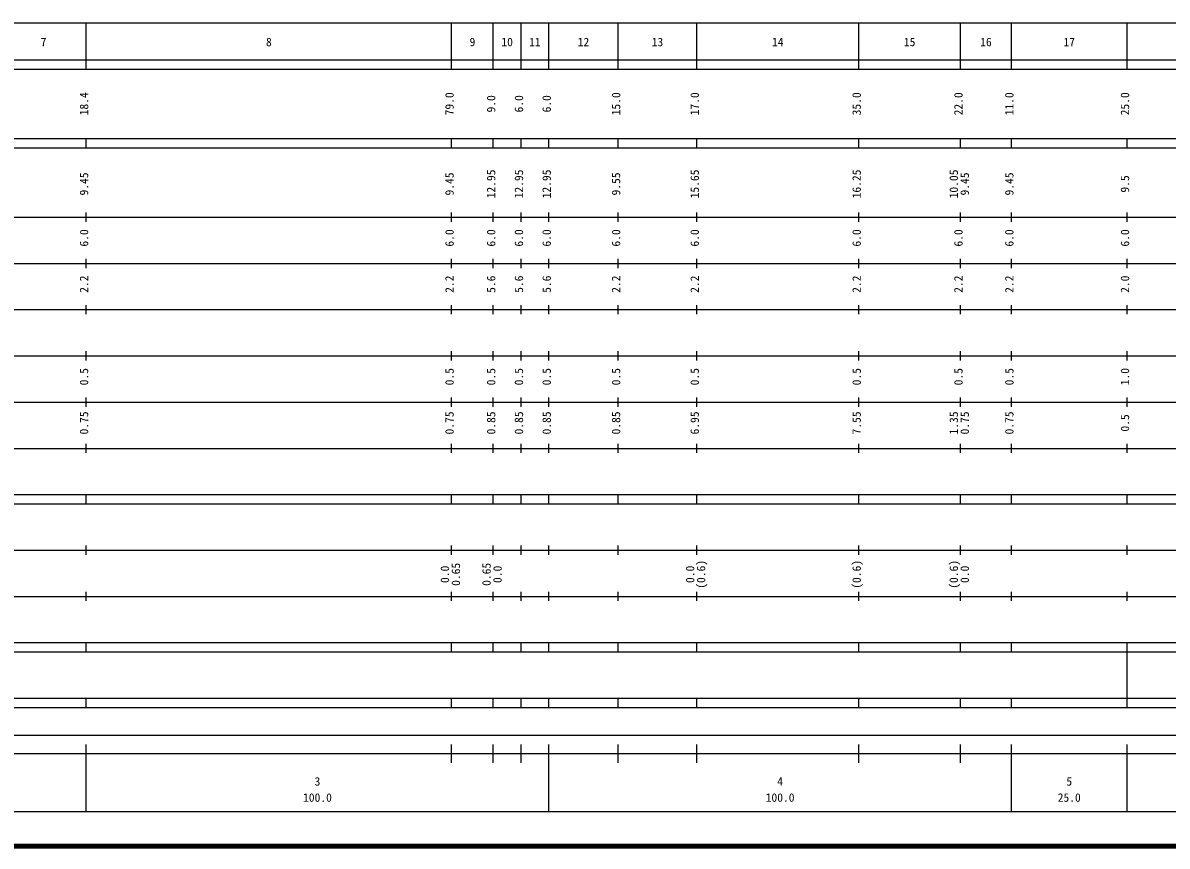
# Model space of a CAD drawing. Units: millimetres on the paper, enlarged 1000 times. Extents: x 40000 to 680000, y 20000 to 380000.
# Drawn here: x 254328 to 501654, y 20000 to 198000 of the extents above; entities that cross this region are included whole.
import ezdxf
from ezdxf.enums import TextEntityAlignment as Align

# ---------------------------------------------------------------- set-up
doc = ezdxf.new("R2010")
doc.units = ezdxf.units.MM
doc.header["$LTSCALE"] = 1000
doc.layers.add('M-TTL', color=2, linetype='Continuous', lineweight=140)
doc.layers.add('M-TTL-BAND', color=7, linetype='Continuous', lineweight=25)
doc.styles.add('ＭＳ ゴシック', font='')
doc.styles.get('ＭＳ ゴシック').set_extended_font_data('MS Gothic')

msp = doc.modelspace()

# ---------------------------------------------------------------- linework, layer by layer
at = {"layer": 'M-TTL'}
msp.add_line((40000, 20000), (680000, 20000), dxfattribs=at)
at = {"layer": 'M-TTL-BAND'}
for p, q in [((68000, 198000), (579000, 198000)), ((268000, 188000), (268000, 198000)), ((347000, 188000), (347000, 198000)), ((356000, 188000), (356000, 198000)), ((362000, 188000), (362000, 198000)), ((368000, 188000), (368000, 198000)), ((383000, 188000), (383000, 198000)), ((400000, 188000), (400000, 198000)), ((435000, 188000), (435000, 198000)), ((457000, 188000), (457000, 198000)), ((468000, 188000), (468000, 198000)), ((493000, 188000), (493000, 198000)), ((40000, 190000), (579000, 190000)), ((40000, 188000), (579000, 188000)), ((40000, 173000), (579000, 173000)), ((40000, 171000), (579000, 171000)), ((268000, 171000), (268000, 173000)), ((347000, 171000), (347000, 173000)), ((356000, 171000), (356000, 173000)), ((362000, 171000), (362000, 173000)), ((368000, 171000), (368000, 173000)), ((383000, 171000), (383000, 173000)), ((400000, 171000), (400000, 173000)), ((435000, 171000), (435000, 173000)), ((457000, 171000), (457000, 173000)), ((468000, 171000), (468000, 173000)), ((493000, 171000), (493000, 173000)), ((40000, 156000), (579000, 156000)), ((268000, 155000), (268000, 157000)), ((347000, 155000), (347000, 157000)), ((356000, 155000), (356000, 157000)), ((362000, 155000), (362000, 157000)), ((368000, 155000), (368000, 157000)), ((383000, 155000), (383000, 157000)), ((400000, 155000), (400000, 157000)), ((435000, 155000), (435000, 157000)), ((457000, 155000), (457000, 157000)), ((468000, 155000), (468000, 157000)), ((493000, 155000), (493000, 157000)), ((46000, 146000), (579000, 146000)), ((268000, 145000), (268000, 147000)), ((347000, 145000), (347000, 147000)), ((356000, 145000), (356000, 147000)), ((362000, 145000), (362000, 147000)), ((368000, 145000), (368000, 147000)), ((383000, 145000), (383000, 147000)), ((400000, 145000), (400000, 147000)), ((435000, 145000), (435000, 147000)), ((457000, 145000), (457000, 147000)), ((468000, 145000), (468000, 147000)), ((493000, 145000), (493000, 147000)), ((268000, 135000), (268000, 137000)), ((347000, 135000), (347000, 137000)), ((356000, 135000), (356000, 137000)), ((362000, 135000), (362000, 137000)), ((368000, 135000), (368000, 137000)), ((383000, 135000), (383000, 137000)), ((400000, 135000), (400000, 137000)), ((435000, 135000), (435000, 137000)), ((457000, 135000), (457000, 137000)), ((468000, 135000), (468000, 137000)), ((493000, 135000), (493000, 137000)), ((52000, 136000), (579000, 136000)), ((268000, 125000), (268000, 127000)), ((347000, 125000), (347000, 127000)), ((356000, 125000), (356000, 127000)), ((362000, 125000), (362000, 127000)), ((368000, 125000), (368000, 127000)), ((383000, 125000), (383000, 127000)), ((400000, 125000), (400000, 127000)), ((435000, 125000), (435000, 127000)), ((457000, 125000), (457000, 127000)), ((468000, 125000), (468000, 127000)), ((493000, 125000), (493000, 127000)), ((46000, 126000), (579000, 126000)), ((268000, 115000), (268000, 117000)), ((347000, 115000), (347000, 117000)), ((356000, 115000), (356000, 117000)), ((362000, 115000), (362000, 117000)), ((368000, 115000), (368000, 117000)), ((383000, 115000), (383000, 117000)), ((400000, 115000), (400000, 117000)), ((435000, 115000), (435000, 117000)), ((457000, 115000), (457000, 117000)), ((468000, 115000), (468000, 117000)), ((493000, 115000), (493000, 117000)), ((52000, 116000), (579000, 116000)), ((268000, 105000), (268000, 107000)), ((347000, 105000), (347000, 107000)), ((356000, 105000), (356000, 107000)), ((362000, 105000), (362000, 107000)), ((368000, 105000), (368000, 107000)), ((383000, 105000), (383000, 107000)), ((400000, 105000), (400000, 107000)), ((435000, 105000), (435000, 107000)), ((457000, 105000), (457000, 107000)), ((468000, 105000), (468000, 107000)), ((493000, 105000), (493000, 107000)), ((46000, 106000), (579000, 106000)), ((40000, 96000), (579000, 96000)), ((40000, 94000), (579000, 94000)), ((268000, 94000), (268000, 96000)), ((347000, 94000), (347000, 96000)), ((356000, 94000), (356000, 96000)), ((362000, 94000), (362000, 96000)), ((368000, 94000), (368000, 96000)), ((383000, 94000), (383000, 96000)), ((400000, 94000), (400000, 96000)), ((435000, 94000), (435000, 96000)), ((457000, 94000), (457000, 96000)), ((468000, 94000), (468000, 96000)), ((493000, 94000), (493000, 96000)), ((268000, 83000), (268000, 85000)), ((347000, 83000), (347000, 85000)), ((356000, 83000), (356000, 85000)), ((362000, 83000), (362000, 85000)), ((368000, 83000), (368000, 85000)), ((383000, 83000), (383000, 85000)), ((400000, 83000), (400000, 85000)), ((435000, 83000), (435000, 85000)), ((457000, 83000), (457000, 85000)), ((468000, 83000), (468000, 85000)), ((493000, 83000), (493000, 85000)), ((49000, 84000), (579000, 84000)), ((268000, 73000), (268000, 75000)), ((347000, 73000), (347000, 75000)), ((356000, 73000), (356000, 75000)), ((362000, 73000), (362000, 75000)), ((368000, 73000), (368000, 75000)), ((383000, 73000), (383000, 75000)), ((400000, 73000), (400000, 75000)), ((435000, 73000), (435000, 75000)), ((457000, 73000), (457000, 75000)), ((468000, 73000), (468000, 75000)), ((493000, 73000), (493000, 75000)), ((40000, 74000), (579000, 74000)), ((40000, 64000), (579000, 64000)), ((40000, 62000), (579000, 62000)), ((268000, 62000), (268000, 64000)), ((347000, 62000), (347000, 64000)), ((356000, 62000), (356000, 64000)), ((362000, 62000), (362000, 64000)), ((368000, 62000), (368000, 64000)), ((383000, 62000), (383000, 64000)), ((400000, 62000), (400000, 64000)), ((435000, 62000), (435000, 64000)), ((457000, 62000), (457000, 64000)), ((468000, 62000), (468000, 64000)), ((493000, 62000), (493000, 64000)), ((493000, 52000), (493000, 62000)), ((40000, 52000), (579000, 52000)), ((268000, 50000), (268000, 52000)), ((347000, 50000), (347000, 52000)), ((356000, 50000), (356000, 52000)), ((362000, 50000), (362000, 52000)), ((368000, 50000), (368000, 52000)), ((383000, 50000), (383000, 52000)), ((400000, 50000), (400000, 52000)), ((435000, 50000), (435000, 52000)), ((457000, 50000), (457000, 52000)), ((468000, 50000), (468000, 52000)), ((493000, 50000), (493000, 52000)), ((40000, 50000), (579000, 50000)), ((71000, 44000), (565000, 44000)), ((40000, 40000), (579000, 40000)), ((268000, 27500), (268000, 42000)), ((347000, 38000), (347000, 42000)), ((356000, 38000), (356000, 42000)), ((362000, 38000), (362000, 42000)), ((368000, 27500), (368000, 42000)), ((383000, 38000), (383000, 42000)), ((400000, 38000), (400000, 42000)), ((435000, 38000), (435000, 42000)), ((457000, 38000), (457000, 42000)), ((468000, 27500), (468000, 42000)), ((493000, 27500), (493000, 42000)), ((68000, 27500), (579000, 27500))]:
    msp.add_line(p, q, dxfattribs=at)

# ---------------------------------------------------------------- texts
at = {"layer": 'M-TTL-BAND', "style": 'ＭＳ ゴシック'}
for s, p in [('7', (258800, 192405)), ('8', (307500, 192405)), ('9', (351500, 192405)), ('10', (359000, 192405)), ('11', (365000, 192405)), ('12', (375500, 192405)), ('13', (391500, 192405)), ('14', (417500, 192405)), ('15', (446000, 192405)), ('16', (462500, 192405)), ('17', (480500, 192405)), ('3', (318000, 32523)), ('4', (418000, 32523)), ('5', (480500, 32523)), ('100.0', (318000, 29033)), ('100.0', (418000, 29033)), ('25.0', (480500, 29033))]:
    msp.add_text(s, height=1833, dxfattribs=at).set_placement(p, align=Align.BOTTOM_CENTER)
for s, p in [('18.4', (269000, 180500)), ('79.0', (348000, 180500)), ('9.0', (357000, 180500)), ('6.0', (363000, 180500)), ('6.0', (369000, 180500)), ('15.0', (384000, 180500)), ('17.0', (401000, 180500)), ('35.0', (436000, 180500)), ('22.0', (458000, 180500)), ('11.0', (469000, 180500)), ('25.0', (494000, 180500)), ('12.95', (357000, 163174)), ('12.95', (363000, 163174)), ('12.95', (369000, 163174)), ('15.65', (401000, 163174)), ('16.25', (436000, 163174)), ('10.05', (457000, 163174)), ('9.45', (269000, 163174)), ('9.45', (348000, 163174)), ('9.55', (384000, 163174)), ('9.45', (459370, 163174)), ('9.45', (469000, 163174)), ('9.5', (494000, 163174)), ('6.0', (269000, 151500)), ('6.0', (348000, 151500)), ('6.0', (357000, 151500)), ('6.0', (363000, 151500)), ('6.0', (369000, 151500)), ('6.0', (384000, 151500)), ('6.0', (401000, 151500)), ('6.0', (436000, 151500)), ('6.0', (458000, 151500)), ('6.0', (469000, 151500)), ('6.0', (494000, 151500)), ('2.2', (269000, 141500)), ('2.2', (348000, 141500)), ('5.6', (357000, 141500)), ('5.6', (363000, 141500)), ('5.6', (369000, 141500)), ('2.2', (384000, 141500)), ('2.2', (401000, 141500)), ('2.2', (436000, 141500)), ('2.2', (458000, 141500)), ('2.2', (469000, 141500)), ('2.0', (494000, 141500)), ('0.5', (269000, 121500)), ('0.5', (348000, 121500)), ('0.5', (357000, 121500)), ('0.5', (363000, 121500)), ('0.5', (369000, 121500)), ('0.5', (384000, 121500)), ('0.5', (401000, 121500)), ('0.5', (436000, 121500)), ('0.5', (458000, 121500)), ('0.5', (469000, 121500)), ('1.0', (494000, 121500)), ('0.75', (269000, 111500)), ('0.75', (348000, 111500)), ('0.85', (357000, 111500)), ('0.85', (363000, 111500)), ('0.85', (369000, 111500)), ('0.85', (384000, 111500)), ('6.95', (401000, 111500)), ('7.55', (436000, 111500)), ('1.35', (457000, 111500)), ('0.75', (459370, 111500)), ('0.75', (469000, 111500)), ('0.5', (494000, 111500)), ('0.0', (347000, 78764)), ('0.65', (349370, 78764)), ('0.65', (356000, 78764)), ('0.0', (358370, 78764)), ('0.0', (400000, 78764)), ('(0.6)', (402370, 78764)), ('(0.6)', (436000, 78764)), ('(0.6)', (457000, 78764)), ('0.0', (459370, 78764))]:
    msp.add_text(s, height=1833, rotation=90, dxfattribs=at).set_placement(p, align=Align.BOTTOM_CENTER)

doc.saveas('drawing.dxf')
